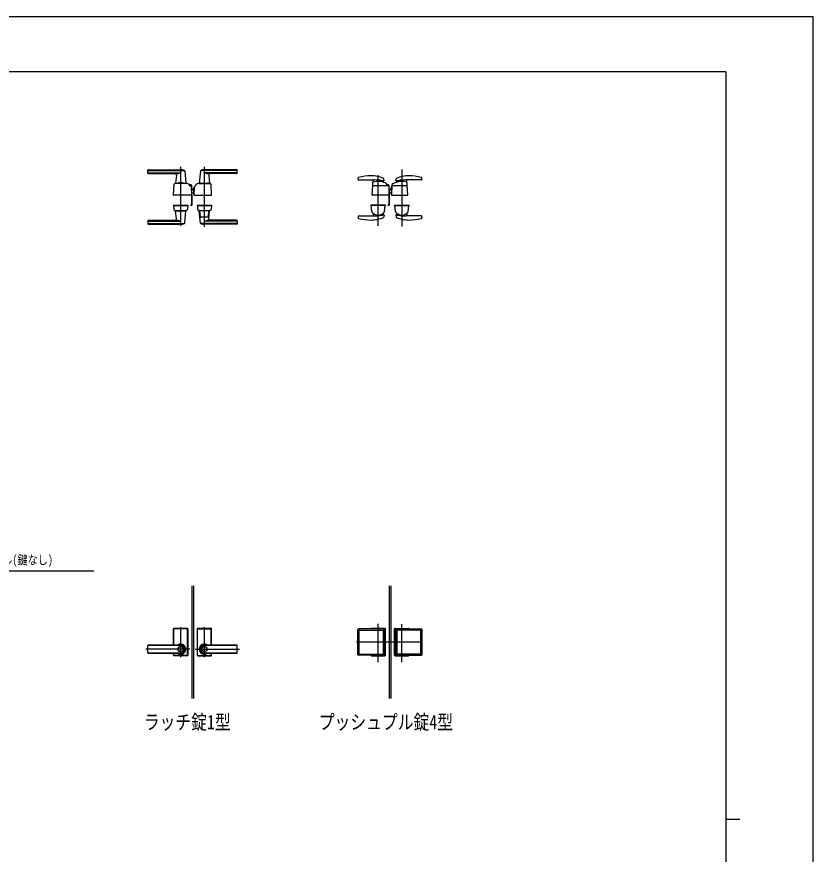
# Model space of a CAD drawing. Units: millimetres, scale not verified. Extents: x -4205 to 4205, y -2970 to 2970.
# Drawn here: x 1381 to 4205, y 0 to 2970 of the extents above; entities that cross this region are included whole.
import ezdxf
from ezdxf.enums import TextEntityAlignment as Align

# ---------------------------------------------------------------- set-up
doc = ezdxf.new("R2010")
doc.units = ezdxf.units.MM
doc.header["$LTSCALE"] = 10
for name, color, linetype in [('0-1_FRONT_V1', 7, 'Continuous'), ('0-2_USER1', 3, 'Continuous'), ('0-3_YKK_12', 2, 'Continuous'), ('0-4_YKK_13', 4, 'Continuous'), ('0-6_YKK_D', 6, 'Continuous'), ('0-7_YKK_ZWAK', 7, 'Continuous')]:
    doc.layers.add(name, color=color, linetype=linetype)
doc.styles.add('ＭＳ ゴシック', font='')
doc.styles.get('ＭＳ ゴシック').set_extended_font_data('MS Gothic')

msp = doc.modelspace()

# ---------------------------------------------------------------- linework, layer by layer
at = {"layer": '0-1_FRONT_V1'}
for p, q in [((2001.52, 952.33), (2001.52, 552.33)), ((2007.52, 952.33), (2007.52, 552.33)), ((2701.52, 952.33), (2701.52, 552.33)), ((2707.52, 952.33), (2707.52, 552.33))]:
    msp.add_line(p, q, dxfattribs=at)
at = {"layer": '0-3_YKK_12'}
for p, q in [((1962.52, 2227.95), (1962.52, 2437.55)), ((2046.52, 2224.87), (2046.52, 2437.55)), ((2662.52, 2228.95), (2662.52, 2408.59)), ((2746.52, 2428.81), (2746.52, 2226.03)), ((1962.52, 698.83), (1962.52, 805.83)), ((2046.52, 698.83), (2046.52, 805.83)), ((2662.52, 681.42), (2662.52, 816.89)), ((2746.52, 680.73), (2746.52, 815.51)), ((2819.55, 752.33), (2585.43, 752.33)), ((1995.06, 727.33), (1838.46, 727.33)), ((2013.98, 727.33), (2170.58, 727.33))]:
    msp.add_line(p, q, dxfattribs=at)
at = {"layer": '0-4_YKK_13'}
for p, q in [((1846.52, 2415.55), (1846.52, 2426.55)), ((1847.52, 2427.55), (1962.52, 2427.55)), ((1847.52, 2424.53), (1976.28, 2424.53)), ((1847.52, 2416.88), (1959.52, 2416.88)), ((1848.52, 2413.55), (1942.08, 2413.55)), ((1947.06, 2408.11), (1944.55, 2379.87)), ((1976.57, 2423.94), (1980.49, 2379.87)), ((2032.47, 2423.94), (2028.55, 2379.87)), ((2161.52, 2424.53), (2032.76, 2424.53)), ((2161.52, 2427.55), (2046.52, 2427.55)), ((2161.52, 2416.88), (2049.52, 2416.88)), ((2061.98, 2408.11), (2064.49, 2379.87)), ((2160.52, 2413.55), (2066.96, 2413.55)), ((2162.52, 2415.55), (2162.52, 2426.55)), ((1981.52, 2378.55), (1943.52, 2378.55)), ((1944.85, 2379.55), (1953.52, 2379.55)), ((1948.52, 2379.55), (1948.52, 2378.55)), ((1948.52, 2379.55), (1953.52, 2379.55)), ((1953.52, 2379.55), (1953.52, 2378.55)), ((1970.52, 2380.55), (1954.52, 2380.55)), ((1971.52, 2379.55), (1980.19, 2379.55)), ((1971.52, 2379.55), (1971.52, 2378.55)), ((1971.52, 2379.55), (1976.52, 2379.55)), ((1976.52, 2379.55), (1976.52, 2378.55)), ((2027.52, 2378.55), (2065.52, 2378.55)), ((2034.32, 2379.55), (2028.85, 2379.55)), ((2031.02, 2379.55), (2031.02, 2378.55)), ((2031.02, 2379.55), (2031.72, 2379.55)), ((2034.02, 2379.25), (2034.02, 2378.55)), ((2034.32, 2379.55), (2058.72, 2379.55)), ((2064.19, 2379.55), (2058.72, 2379.55)), ((2059.02, 2379.25), (2059.02, 2378.55)), ((2061.32, 2379.55), (2062.02, 2379.55)), ((2062.02, 2379.55), (2062.02, 2378.55)), ((2591.1, 2393.46), (2591.65, 2398.67)), ((2593.09, 2391.25), (2647.52, 2391.25)), ((2641.55, 2337.58), (2644.92, 2390.5)), ((2680.46, 2383.94), (2680.15, 2386.97)), ((2683.58, 2389.84), (2683.04, 2395)), ((2693.52, 2372.55), (2693.52, 2376.28)), ((2725.46, 2389.84), (2726, 2395)), ((2728.59, 2383.94), (2728.89, 2386.97)), ((2815.95, 2391.25), (2761.52, 2391.25)), ((2767.49, 2337.58), (2764.13, 2390.5)), ((2817.94, 2393.46), (2817.39, 2398.67)), ((1937.54, 2337.57), (1938.88, 2375.9)), ((1993.45, 2371.98), (1993.4, 2373.63)), ((1998.44, 2370.05), (1995.45, 2370.05)), ((1999.52, 2373.55), (1995.52, 2373.55)), ((1999.52, 2369.73), (1999.52, 2371.55)), ((2001.5, 2337.57), (2000.44, 2368.12)), ((2001.52, 2338.85), (2001.52, 2371.55)), ((2001.52, 2355), (2002.12, 2355.67)), ((2002.12, 2355.52), (2001.52, 2354.85)), ((2002.12, 2354.74), (2001.52, 2354.07)), ((2002.12, 2355.67), (2003.02, 2356.66)), ((2003.09, 2356.59), (2002.12, 2355.52)), ((2003.48, 2356.25), (2002.12, 2354.74)), ((2009.52, 2361.65), (2009.52, 2365.05)), ((2010.12, 2365.15), (2009.53, 2337.56)), ((2015.52, 2370.05), (2015.12, 2370.05)), ((2015.52, 2370.05), (2015.58, 2371.81)), ((2015.58, 2371.81), (2015.65, 2373.63)), ((2015.58, 2371.81), (2015.59, 2371.98)), ((2071.5, 2337.57), (2070.16, 2375.9)), ((2698.63, 2370.55), (2645.53, 2370.55)), ((2699.52, 2373.55), (2695.52, 2373.55)), ((2695.52, 2371.55), (2695.52, 2373.55)), ((2699.52, 2371.55), (2695.52, 2371.55)), ((2699.52, 2370.34), (2699.52, 2371.55)), ((2700.63, 2368.6), (2701.51, 2337.56)), ((2701.52, 2338.85), (2701.52, 2371.55)), ((2701.52, 2355), (2702.12, 2355.67)), ((2702.12, 2355.52), (2701.52, 2354.85)), ((2702.12, 2354.74), (2701.52, 2354.07)), ((2702.12, 2355.67), (2703.02, 2356.66)), ((2703.09, 2356.59), (2702.12, 2355.52)), ((2703.48, 2356.25), (2702.12, 2354.74)), ((2710.37, 2367.45), (2709.52, 2367.45)), ((2709.52, 2339.15), (2709.52, 2367.45)), ((2710.52, 2373.1), (2709.53, 2337.56)), ((2763.52, 2370.55), (2712.4, 2370.55)), ((2001, 2337.05), (1938.04, 2337.05)), ((2001.52, 2338.85), (2001.46, 2338.85)), ((2001.52, 2337.35), (2001.46, 2337.35)), ((2001.52, 2337.95), (2001.49, 2337.95)), ((2001.52, 2345.79), (2002.12, 2345.79)), ((2001.52, 2345.27), (2002.12, 2345.27)), ((2001.52, 2345.17), (2002.12, 2345.17)), ((2001.52, 2302.05), (2001.52, 2337.35)), ((2002.12, 2345.79), (2009.52, 2345.79)), ((2002.12, 2345.27), (2009.52, 2345.27)), ((2002.12, 2345.17), (2009.52, 2345.17)), ((2002.12, 2337.35), (2002.12, 2302.05)), ((2009.52, 2340.05), (2009.58, 2340.05)), ((2010.03, 2337.05), (2071, 2337.05)), ((2014.14, 2337.05), (2015.06, 2337.05)), ((2701.03, 2337.05), (2642.05, 2337.05)), ((2701.52, 2337.35), (2701.46, 2337.35)), ((2701.52, 2337.95), (2701.49, 2337.95)), ((2701.52, 2345.79), (2702.12, 2345.79)), ((2701.52, 2345.27), (2702.12, 2345.27)), ((2701.52, 2345.17), (2702.12, 2345.17)), ((2701.52, 2302.05), (2701.52, 2337.35)), ((2702.12, 2345.79), (2709.52, 2345.79)), ((2702.12, 2345.27), (2709.52, 2345.27)), ((2702.12, 2345.17), (2709.52, 2345.17)), ((2702.12, 2337.35), (2702.12, 2302.05)), ((2710.03, 2337.05), (2766.99, 2337.05)), ((1937.02, 2302.05), (1937.02, 2301.05)), ((1937.02, 2302.05), (1988.02, 2302.05)), ((1937.02, 2301.05), (1988.02, 2301.05)), ((1937.54, 2300.53), (1938.03, 2286.32)), ((1938.04, 2301.05), (1987, 2301.05)), ((1987.5, 2300.53), (1987.01, 2286.32)), ((1988.02, 2302.05), (1988.02, 2301.05)), ((1997.12, 2302.05), (1997.12, 2301.45)), ((1997.12, 2302.05), (2001.52, 2302.05)), ((2001.52, 2301.45), (1997.12, 2301.45)), ((2021.02, 2302.05), (2072.02, 2302.05)), ((2021.02, 2302.05), (2021.02, 2301.05)), ((2021.02, 2301.05), (2072.02, 2301.05)), ((2021.54, 2300.53), (2022.03, 2286.32)), ((2071, 2301.05), (2022.04, 2301.05)), ((2071.5, 2300.53), (2071.01, 2286.32)), ((2072.02, 2302.05), (2072.02, 2301.05)), ((2639.84, 2278.96), (2637.58, 2300.5)), ((2686.96, 2301.05), (2638.08, 2301.05)), ((2685.2, 2278.96), (2687.46, 2300.5)), ((2697.12, 2302.05), (2697.12, 2301.45)), ((2697.12, 2302.05), (2701.52, 2302.05)), ((2701.52, 2301.45), (2697.12, 2301.45)), ((2720.52, 2302.05), (2720.52, 2301.05)), ((2720.52, 2302.05), (2772.52, 2302.05)), ((2766.52, 2301.05), (2720.52, 2301.05)), ((2720.52, 2301.05), (2772.52, 2301.05)), ((2723.84, 2278.96), (2721.58, 2300.5)), ((2722.08, 2301.05), (2770.96, 2301.05)), ((2769.2, 2278.96), (2771.46, 2300.5)), ((2772.52, 2302.05), (2772.52, 2301.05)), ((1943.52, 2283.05), (1981.52, 2283.05)), ((1947.06, 2253.49), (1944.55, 2281.72)), ((1944.85, 2282.05), (1980.19, 2282.05)), ((1948.52, 2283.05), (1948.52, 2282.05)), ((1976.52, 2283.05), (1976.52, 2282.05)), ((1976.57, 2237.65), (1980.49, 2281.72)), ((2027.52, 2283.05), (2065.52, 2283.05)), ((2032.47, 2237.65), (2028.55, 2281.72)), ((2030.42, 2282.05), (2028.85, 2282.05)), ((2032.44, 2259.97), (2030.67, 2281.21)), ((2059.6, 2259.05), (2033.44, 2259.05)), ((2060.6, 2259.97), (2062.37, 2281.21)), ((2061.98, 2253.49), (2064.49, 2281.72)), ((2064.19, 2282.05), (2062.62, 2282.05)), ((2591.1, 2261.64), (2591.65, 2256.43)), ((2593.09, 2263.84), (2647.52, 2263.84)), ((2644.31, 2272.68), (2644.9, 2263.88)), ((2644.9, 2263.88), (2644.91, 2263.8)), ((2680.69, 2272.71), (2680.13, 2267.19)), ((2683.58, 2265.26), (2683.04, 2260.1)), ((2725.46, 2265.26), (2726, 2260.1)), ((2728.35, 2272.71), (2728.89, 2267.33)), ((2815.95, 2263.84), (2761.52, 2263.84)), ((2764.73, 2272.68), (2764.13, 2263.84)), ((2817.94, 2261.64), (2817.39, 2256.43)), ((1846.52, 2246.05), (1846.52, 2235.05)), ((1847.52, 2244.72), (1959.52, 2244.72)), ((1847.52, 2237.06), (1976.28, 2237.06)), ((1847.52, 2234.05), (1962.52, 2234.05)), ((1848.52, 2248.05), (1942.08, 2248.05)), ((2161.52, 2237.06), (2032.76, 2237.06)), ((2161.52, 2234.05), (2046.52, 2234.05)), ((2161.52, 2244.72), (2049.52, 2244.72)), ((2160.52, 2248.05), (2066.96, 2248.05)), ((2162.52, 2246.05), (2162.52, 2235.05)), ((1937.02, 742.01), (1937.02, 798.83)), ((1937.52, 742.01), (1937.52, 798.33)), ((1938.15, 742.01), (1938.15, 797.7)), ((1939.02, 800.83), (1986.02, 800.83)), ((1985.52, 800.33), (1939.52, 800.33)), ((1984.89, 799.7), (1940.15, 799.7)), ((1986.89, 706.96), (1986.89, 797.7)), ((1987.52, 706.33), (1987.52, 798.33)), ((1988.02, 798.83), (1988.02, 705.83)), ((2021.02, 798.83), (2021.02, 705.83)), ((2021.52, 706.33), (2021.52, 798.33)), ((2022.15, 706.96), (2022.15, 797.7)), ((2070.02, 800.83), (2023.02, 800.83)), ((2023.52, 800.33), (2069.52, 800.33)), ((2024.15, 799.7), (2068.89, 799.7)), ((2070.89, 742.01), (2070.89, 797.7)), ((2071.52, 742.01), (2071.52, 798.33)), ((2072.02, 742.01), (2072.02, 798.83)), ((2590.88, 707.83), (2590.88, 796.83)), ((2681.87, 798.83), (2592.88, 798.83)), ((2594.88, 710.83), (2594.88, 793.83)), ((2595.88, 794.83), (2678.87, 794.83)), ((2639.02, 800.83), (2686.02, 800.83)), ((2685.52, 800.33), (2639.52, 800.33)), ((2679.87, 793.83), (2679.87, 710.83)), ((2683.87, 707.83), (2683.87, 796.83)), ((2687.52, 706.33), (2687.52, 798.33)), ((2688.02, 705.83), (2688.02, 798.83)), ((2721.02, 705.83), (2721.02, 798.83)), ((2721.52, 706.33), (2721.52, 798.33)), ((2723.02, 800.83), (2770.02, 800.83)), ((2723.52, 800.33), (2769.52, 800.33)), ((2725.17, 707.83), (2725.17, 796.83)), ((2727.17, 798.83), (2816.16, 798.83)), ((2729.17, 793.83), (2729.17, 710.83)), ((2813.16, 794.83), (2730.17, 794.83)), ((2814.16, 710.83), (2814.16, 793.83)), ((2818.16, 707.83), (2818.16, 796.83)), ((1846.52, 714.65), (1846.52, 740.01)), ((1962.52, 742.01), (1848.52, 742.01)), ((1848.52, 741.33), (1962.52, 741.33)), ((1848.52, 713.33), (1962.52, 713.33)), ((2046.52, 742.01), (2160.52, 742.01)), ((2160.52, 741.33), (2046.52, 741.33)), ((2160.52, 713.33), (2046.52, 713.33)), ((2162.52, 714.65), (2162.52, 740.01)), ((1962.52, 712.65), (1848.52, 712.65)), ((1937.02, 705.83), (1937.02, 712.65)), ((1937.52, 706.33), (1937.52, 712.65)), ((1938.15, 706.96), (1938.15, 712.65)), ((1986.02, 703.83), (1939.02, 703.83)), ((1985.52, 704.33), (1939.52, 704.33)), ((1984.89, 704.96), (1940.15, 704.96)), ((2023.02, 703.83), (2070.02, 703.83)), ((2023.52, 704.33), (2069.52, 704.33)), ((2024.15, 704.96), (2068.89, 704.96)), ((2046.52, 712.65), (2160.52, 712.65)), ((2070.89, 706.96), (2070.89, 712.65)), ((2071.52, 706.33), (2071.52, 712.65)), ((2072.02, 705.83), (2072.02, 712.65)), ((2681.87, 705.83), (2592.88, 705.83)), ((2595.88, 709.83), (2678.87, 709.83)), ((2639.02, 703.83), (2686.02, 703.83)), ((2685.52, 704.33), (2639.52, 704.33)), ((2723.02, 703.83), (2770.02, 703.83)), ((2723.52, 704.33), (2769.52, 704.33)), ((2727.17, 705.83), (2816.16, 705.83)), ((2813.16, 709.83), (2730.17, 709.83))]:
    msp.add_line(p, q, dxfattribs=at)
for points in [[(1999.52, 2371.55), (1995.52, 2371.55), (1995.52, 2373.55)], [(2009.52, 2340.05), (2009.52, 2365.05), (2010.12, 2365.05)], [(2688.52, 2302.05), (2636.52, 2302.05), (2636.52, 2301.05)], [(2688.52, 2302.05), (2688.52, 2301.05), (2636.52, 2301.05)]]:
    msp.add_lwpolyline(points, dxfattribs=at)
for centre, radius in [((1962.52, 727.33), 9.6), ((1962.52, 727.33), 9.15), ((2046.52, 727.33), 9.6), ((2046.52, 727.33), 9.15)]:
    msp.add_circle(centre, radius, dxfattribs=at)
for centre, radius, start, end in [((1847.52, 2426.55), 1, 90, 180), ((1847.52, 2423.53), 1, 90, 180), ((1847.52, 2417.88), 1, 180, 270), ((1848.52, 2415.55), 2, 180, 270), ((1942.08, 2408.55), 5, 354.91858, 90), ((1946.65, 2439.81), 26.3, 272.81689, 299.30024), ((1962.52, 2393.55), 34, 66.69393, 90), ((1975.58, 2423.86), 1, 5.08142, 66.69393), ((2033.46, 2423.86), 1, 113.30607, 174.91858), ((2046.52, 2393.55), 34, 90, 113.30607), ((2062.39, 2439.81), 26.3, 240.69976, 267.18311), ((2066.96, 2408.55), 5, 90, 185.08142), ((2160.52, 2415.55), 2, 270, 0), ((2161.52, 2426.55), 1, 0, 90), ((2161.52, 2423.53), 1, 0, 90), ((2161.52, 2417.88), 1, 270, 0), ((2637.52, 2225.95), 180, 90, 104.27195), ((2637.52, 2295.95), 110, 66.23151, 90), ((2771.52, 2295.95), 110, 90, 113.76849), ((2771.52, 2225.95), 180, 75.72805, 90), ((1940.88, 2375.83), 2, 120.56969, 178), ((1943.52, 2371.35), 7.2, 90, 120.56969), ((1944.85, 2379.85), 0.3, 174.91858, 270), ((1954.52, 2379.55), 1, 90, 180), ((1970.52, 2379.55), 1, 0, 90), ((1980.19, 2379.85), 0.3, 270, 5.08142), ((1981.52, 2358.75), 19.8, 56.29992, 90), ((2027.52, 2358.75), 19.8, 90, 123.70008), ((2028.85, 2379.85), 0.3, 174.91858, 270), ((2034.32, 2379.25), 0.3, 90, 180), ((2058.72, 2379.25), 0.3, 0, 90), ((2064.19, 2379.85), 0.3, 270, 5.08142), ((2065.52, 2371.35), 7.2, 59.43031, 90), ((2068.16, 2375.83), 2, 2, 59.43031), ((2593.09, 2393.25), 2, 173.99959, 270), ((2593.64, 2398.46), 2, 104.27195, 173.99959), ((2646.36, 2381.75), 2, 106.17992, 176.36529), ((2646.91, 2390.37), 2, 154.70048, 176.36529), ((2662.53, 2326.05), 60, 71.92238, 106.17992), ((2647.52, 2231.25), 160, 88.74822, 90), ((2647.52, 2231.25), 160, 80.46814, 88.74822), ((2647.52, 2231.25), 160, 77.86143, 80.46814), ((2678.16, 2386.77), 2, 5.74066, 36.83708), ((2681.45, 2384.04), 1, 185.74066, 251.92238), ((2662.53, 2326.05), 60, 60.00636, 71.92238), ((2681.59, 2389.63), 2, 257.86143, 6), ((2681.05, 2394.79), 2, 6, 66.23151), ((2691.52, 2376.28), 2, 0, 60.00636), ((2746.52, 2326.05), 60, 73.82008, 125.8349), ((2727.45, 2389.63), 2, 174, 282.13857), ((2727.99, 2394.79), 2, 113.76849, 174), ((2761.52, 2231.25), 160, 99.53186, 102.13857), ((2727.59, 2384.04), 1, 288.07762, 354.25934), ((2730.88, 2386.77), 2, 142.71804, 174.25934), ((2761.52, 2231.25), 160, 91.25178, 99.53186), ((2761.52, 2231.25), 160, 90, 91.25178), ((2762.68, 2381.75), 2, 3.63471, 73.82008), ((2762.13, 2390.37), 2, 3.63471, 25.29474), ((2815.4, 2398.46), 2, 6.00041, 75.72805), ((2815.95, 2393.25), 2, 270, 6.00041), ((1991.4, 2373.56), 2, 2, 56.29992), ((1995.45, 2372.05), 2, 182, 270), ((1998.44, 2368.05), 2, 2, 90), ((1999.52, 2371.55), 2, 0, 90), ((2010.45, 2349.97), 10, 95.32281, 138), ((2010.45, 2349.97), 9.9, 95.37674, 138), ((2010.45, 2349.97), 9.38, 95.67789, 138), ((2015.12, 2365.05), 5, 102.68099, 178.77679), ((2013.58, 2371.88), 2, 282.68099, 358), ((2015.12, 2365.05), 5, 89.99999, 102.68099), ((2017.64, 2373.56), 2, 123.70008, 178), ((2645.53, 2368.55), 2, 90, 176.36529), ((2695.52, 2372.55), 2, 180, 270), ((2698.63, 2368.55), 2, 1.61354, 90), ((2699.52, 2371.55), 2, 0, 90), ((2710.45, 2349.97), 10, 95.32281, 138), ((2710.45, 2349.97), 9.9, 95.37674, 138), ((2710.45, 2349.97), 9.38, 95.67789, 138), ((2712.4, 2368.55), 2, 90, 178.40354), ((2712.52, 2373.04), 2, 125.88313, 178.40354), ((2763.52, 2368.55), 2, 3.63471, 90), ((1938.04, 2337.55), 0.5, 178, 270), ((2001, 2337.55), 0.5, 270, 2), ((2001.52, 2337.35), 0.6, 0, 90), ((2010.03, 2337.55), 0.5, 178.77679, 270), ((2071, 2337.55), 0.5, 270, 2), ((2642.05, 2337.55), 0.5, 176.66434, 270), ((2642.05, 2337.55), 0.5, 176.66434, 270), ((2701.01, 2337.55), 0.5, 270, 1.61354), ((2701.52, 2337.35), 0.6, 0, 90), ((2711.02, 2339.15), 1.5, 180, 198.09664), ((2710.03, 2337.55), 0.5, 178.40354, 270), ((2766.99, 2337.55), 0.5, 270, 3.33566), ((1938.04, 2300.55), 0.5, 90, 182), ((1987, 2300.55), 0.5, 358, 90), ((2001.52, 2302.05), 0.6, 270, 0), ((2022.04, 2300.55), 0.5, 90, 182), ((2071, 2300.55), 0.5, 358, 90), ((2638.08, 2300.55), 0.5, 90, 186), ((2686.96, 2300.55), 0.5, 354, 90), ((2701.52, 2302.05), 0.6, 270, 0), ((2722.08, 2300.55), 0.5, 90, 186), ((2770.96, 2300.55), 0.5, 354, 90), ((1940.03, 2286.39), 2, 182, 227.88951), ((1943.52, 2290.25), 7.2, 227.88951, 270), ((1944.85, 2281.75), 0.3, 90, 185.08142), ((1980.19, 2281.75), 0.3, 354.91858, 90), ((1981.52, 2290.25), 7.2, 270, 312.11049), ((1985.01, 2286.39), 2, 312.11049, 358), ((2024.03, 2286.39), 2, 182, 227.88857), ((2027.52, 2290.25), 7.2, 227.88857, 270), ((2028.85, 2281.75), 0.3, 90, 185.08142), ((2028.69, 2281.05), 2, 4.92711, 90), ((2033.44, 2260.05), 1, 184.76364, 270), ((2059.6, 2260.05), 1, 270, 355.23636), ((2064.36, 2281.05), 2, 90, 175.07289), ((2064.19, 2281.75), 0.3, 354.91858, 90), ((2065.52, 2290.25), 7.2, 270, 312.11143), ((2069.01, 2286.39), 2, 312.11143, 358), ((2593.09, 2261.84), 2, 90, 186.00041), ((2637.52, 2359.15), 110, 270, 293.76849), ((2641.83, 2279.13), 2, 186, 215.7863), ((2662.52, 2294.04), 27.5, 215.7863, 324.2137), ((2642.32, 2272.55), 2, 3.82828, 46.77977), ((2647.52, 2423.84), 160, 270, 271.25178), ((2647.52, 2423.84), 160, 271.25178, 279.53186), ((2647.52, 2423.84), 160, 279.53186, 282.13857), ((2682.68, 2272.51), 2, 133.10863, 174.25934), ((2681.59, 2265.47), 2, 354, 102.13857), ((2681.05, 2260.31), 2, 293.76849, 354), ((2683.21, 2279.13), 2, 324.2137, 354), ((2725.83, 2279.13), 2, 186, 215.7863), ((2746.52, 2294.04), 27.5, 215.7863, 324.2137), ((2727.45, 2265.47), 2, 77.86143, 186), ((2727.99, 2260.31), 2, 186, 246.23151), ((2771.52, 2359.15), 110, 246.23151, 270), ((2726.36, 2272.51), 2, 5.74066, 46.89137), ((2761.52, 2423.84), 160, 257.86143, 260.46814), ((2730.88, 2267.53), 2, 185.74066, 189.30394), ((2761.52, 2423.84), 160, 260.46814, 268.74822), ((2761.52, 2423.84), 160, 268.74822, 270), ((2766.72, 2272.55), 2, 133.22023, 176.17172), ((2767.21, 2279.13), 2, 324.2137, 354), ((2815.95, 2261.84), 2, 353.99959, 90), ((1848.52, 2246.05), 2, 90, 180), ((1847.52, 2243.72), 1, 90, 180), ((1847.52, 2238.06), 1, 180, 270), ((1847.52, 2235.05), 1, 180, 270), ((1942.08, 2253.05), 5, 270, 5.08142), ((1946.65, 2221.78), 26.3, 60.69976, 87.18311), ((1962.52, 2268.05), 34, 270, 293.30607), ((1975.58, 2237.74), 1, 293.30607, 354.91858), ((2033.46, 2237.74), 1, 185.08142, 246.69393), ((2046.52, 2268.05), 34, 246.69393, 270), ((2062.39, 2221.78), 26.3, 92.81689, 119.30024), ((2066.96, 2253.05), 5, 174.91858, 270), ((2160.52, 2246.05), 2, 0, 90), ((2161.52, 2243.72), 1, 0, 90), ((2161.52, 2238.06), 1, 270, 0), ((2161.52, 2235.05), 1, 270, 0), ((2593.64, 2256.64), 2, 186.00041, 255.72805), ((2637.52, 2429.15), 180, 255.72805, 270), ((2771.52, 2429.15), 180, 270, 284.27195), ((2815.4, 2256.64), 2, 284.27195, 353.99959), ((2815.4, 2256.64), 2, 284.27195, 353.99959), ((1939.02, 798.83), 2, 90, 180), ((1939.52, 798.33), 2, 90, 180), ((1940.15, 797.7), 2, 90, 180), ((1984.89, 797.7), 2, 0, 90), ((1985.52, 798.33), 2, 0, 90), ((1986.02, 798.83), 2, 0, 90), ((2023.02, 798.83), 2, 90, 180), ((2023.52, 798.33), 2, 90, 180), ((2024.15, 797.7), 2, 90, 180), ((2068.89, 797.7), 2, 0, 90), ((2069.52, 798.33), 2, 0, 90), ((2070.02, 798.83), 2, 0, 90), ((2592.88, 796.83), 2, 90, 180), ((2595.88, 793.83), 1, 90, 180), ((2639.02, 798.83), 2, 90, 180), ((2639.52, 798.33), 2, 90, 165.52249), ((2678.87, 793.83), 1, 0, 90), ((2681.87, 796.83), 2, 0, 90), ((2685.52, 798.33), 2, 0, 90), ((2686.02, 798.83), 2, 0, 90), ((2723.02, 798.83), 2, 90, 180), ((2723.52, 798.33), 2, 90, 180), ((2727.17, 796.83), 2, 90, 180), ((2730.17, 793.83), 1, 90, 180), ((2769.52, 798.33), 2, 14.47751, 90), ((2770.02, 798.83), 2, 0, 90), ((2813.16, 793.83), 1, 0, 90), ((2816.16, 796.83), 2, 0, 90), ((1962.52, 727.33), 18, 234.64233, 125.35767), ((2046.52, 727.33), 18, 54.64233, 305.35767), ((1848.52, 740.01), 2, 90, 180), ((1848.52, 739.33), 2, 90, 180), ((1848.52, 715.33), 2, 180, 270), ((1848.52, 714.65), 2, 180, 270), ((1962.52, 727.33), 14.68, 269.99997, 90.00003), ((1962.52, 727.33), 14, 270, 90.00003), ((2046.52, 727.33), 14.68, 89.99997, 270.00003), ((2046.52, 727.33), 14, 89.99997, 270), ((2160.52, 740.01), 2, 0, 90), ((2160.52, 739.33), 2, 0, 90), ((2160.52, 715.33), 2, 270, 0), ((2160.52, 714.65), 2, 270, 0), ((1939.02, 705.83), 2, 180, 270), ((1939.52, 706.33), 2, 180, 270), ((1940.15, 706.96), 2, 180, 270), ((1984.89, 706.96), 2, 270, 0), ((1985.52, 706.33), 2, 270, 0), ((1986.02, 705.83), 2, 270, 0), ((2023.02, 705.83), 2, 180, 270), ((2023.52, 706.33), 2, 180, 270), ((2024.15, 706.96), 2, 180, 270), ((2068.89, 706.96), 2, 270, 0), ((2069.52, 706.33), 2, 270, 0), ((2070.02, 705.83), 2, 270, 0), ((2592.88, 707.83), 2, 180, 270), ((2595.88, 710.83), 1, 180, 270), ((2639.02, 705.83), 2, 180, 270), ((2639.52, 706.33), 2, 193.43251, 270), ((2678.87, 710.83), 1, 270, 0), ((2681.87, 707.83), 2, 270, 0), ((2685.52, 706.33), 2, 270, 0), ((2686.02, 705.83), 2, 270, 0), ((2723.02, 705.83), 2, 180, 270), ((2723.52, 706.33), 2, 180, 270), ((2727.17, 707.83), 2, 180, 270), ((2730.17, 710.83), 1, 180, 270), ((2769.52, 706.33), 2, 270, 345.52249), ((2770.02, 705.83), 2, 270, 0), ((2813.16, 710.83), 1, 270, 0), ((2816.16, 707.83), 2, 270, 0)]:
    msp.add_arc(centre, radius, start, end, dxfattribs=at)
at = {"layer": '0-6_YKK_D'}
msp.add_lwpolyline([(95.02, 755.57), (111.42, 760.06), (1006.02, 1004.77), (1654.75, 1004.77)], dxfattribs=at)
at = {"layer": '0-7_YKK_ZWAK'}
for p, q in [((3895.02, 2775), (-3904.98, 2775)), ((3895.02, 2775), (3895.02, -2525)), ((3895.02, 125), (3945.02, 125))]:
    msp.add_line(p, q, dxfattribs=at)
msp.add_lwpolyline([(-4205, -2970), (4205, -2970), (4205, 2970), (-4205, 2970)], close=True, dxfattribs=at)

# ---------------------------------------------------------------- texts
at = {"layer": '0-2_USER1', "style": 'ＭＳ ゴシック', "width": 0.8}
for s, p in [('ラッチ錠1型', (1831.7, 427.62)), ('プッシュプル錠4型', (2451.92, 427.62))]:
    msp.add_text(s, height=51.32, dxfattribs=at).set_placement(p, align=Align.BOTTOM_LEFT)
at = {"layer": '0-6_YKK_D', "style": 'ＭＳ ゴシック', "width": 0.8}
msp.add_text('YKK AP規格ハンドル(鍵なし)', height=32.99, dxfattribs=at).set_placement((1042.02, 1017.72), align=Align.BOTTOM_LEFT)

doc.saveas('drawing.dxf')
